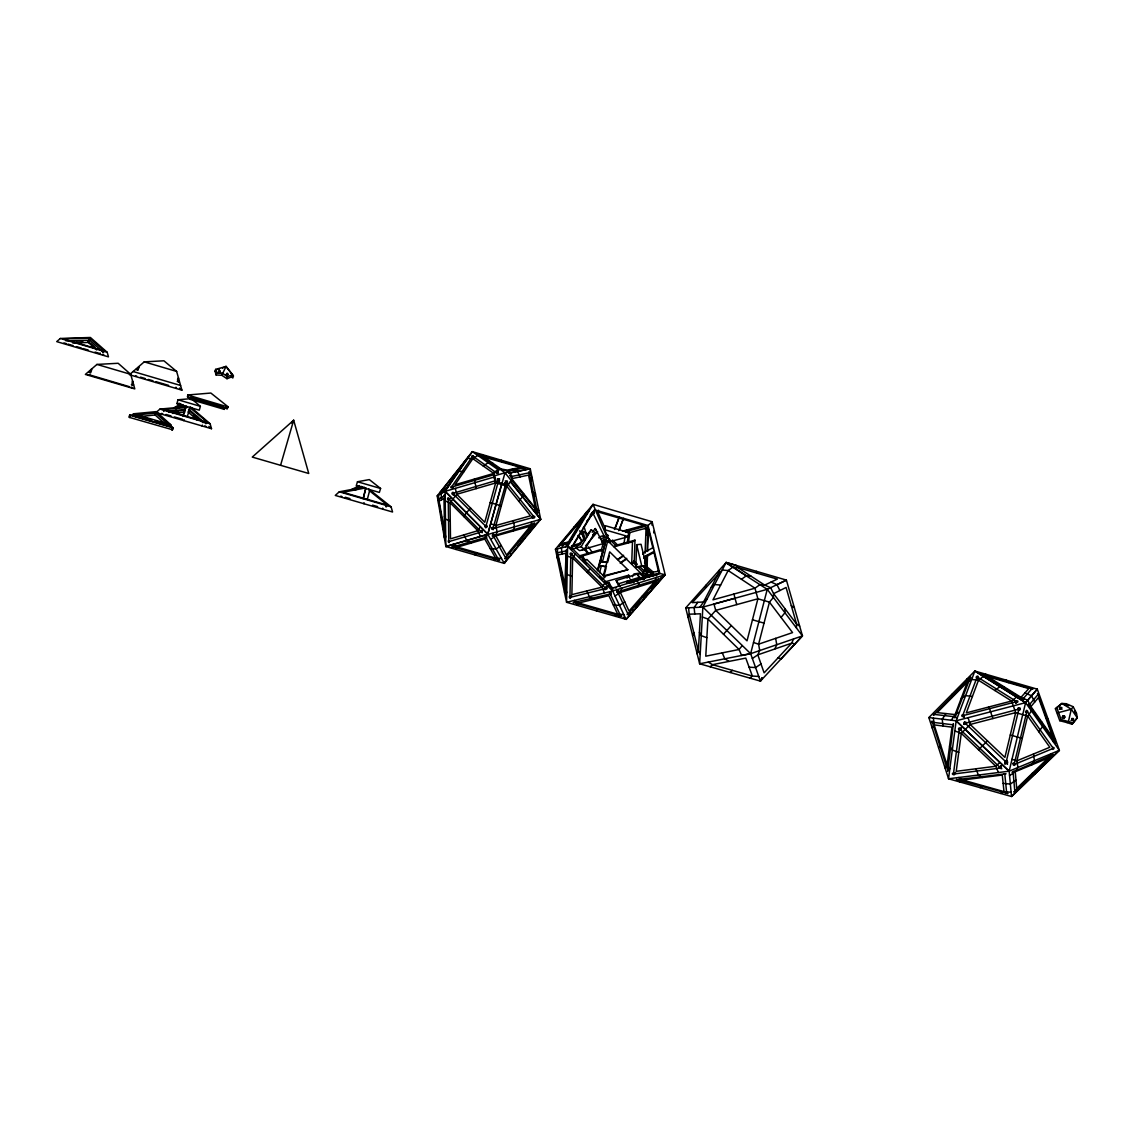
<?xml version="1.0" encoding="UTF-8"?>
<svg xmlns="http://www.w3.org/2000/svg" width="1134" height="1134" viewBox="0 0 1134 1134"><rect width="100%" height="100%" fill="white"/><g stroke="black" fill="none" stroke-linecap="round" stroke-linejoin="round"><path stroke-width="1.5" d="M530.202 475.075L530.258 468.767L472.339 451.644L437.2 495.884L445.86 546.531L504.247 563.357L540.691 519.315L530.258 468.767L508.982 473.133L530.258 468.767M641.546 577.957C645.558 575.661 641.008 578.893 642.127 579.573M969.286 679.039L970.86 677.126L933.367 715.356L934.969 713.584M565.823 593.28L565.909 595.407L566.504 549.607L566.589 551.762M616.485 546.219L606.903 536.85L593.054 504.346L567.61 546.375L566.561 602.296L555.447 549.21L593.054 504.346L652.107 521.725L665.176 574.74L626.152 619.362L566.561 602.296L612.644 590.984L665.148 574.74L626.096 619.362L623.601 617.506M382.711 509.166L382.725 508.103M136.633 375.992L135.556 375.921M582.748 559.998L582.819 556.525L579.843 556.794M131.36 384.738L133.33 385.319L133.458 384.142L131.827 384.738L132.565 380.967L132.82 383.576M796.437 627.924L796.578 624.054L786.075 587.469L773.601 593.649L773.388 597.462L769.447 602.14L758.603 644.169L759.709 650.562M129.489 417.496L129.645 415.157L129.489 417.425L172.581 429.772L173.119 427.816L165.493 420.955M632.488 541.825L631.681 564.08L634.189 562.393L634.997 540.167L616.556 545.128L614.033 546.772L632.488 541.825L634.997 540.167M635.834 566.986L636.67 544.674L641.05 544.292L646.21 565.71L635.834 566.986L646.21 565.71M644.381 570.189C642.383 573.648 647.613 570.785 644.523 566.802M644.651 563.4L644.92 556.596M645.062 553.194L645.997 529.394C648.917 528.487 642.595 527.395 646.734 527.905M645.813 564.25L646.167 555.575M646.975 535.404L647.245 528.572M646.848 555.83L646.068 575.221L643.616 579.616L646.068 575.207L659.804 573.492L665.148 574.74M647.06 550.543L648.067 525.538L652.107 521.725L651.965 525.184M646.819 571.89L646.89 573.988L647.5 554.866M647.642 551.464L648.393 528.912L648.464 531.038M785.139 608.915L784.969 612.757L781.043 617.435M369.882 489.675L367.331 499.343M363.971 503.751L364.042 502.688M799.64 626.096L796.578 624.054L773.601 593.649L770.638 587.696L764.67 585.087L737.752 567.524L736.59 565.526L726.143 562.45L702.867 607.101L699.65 663.787L760.432 681.109L802.461 635.876L786.415 580.112L726.171 562.45L685.716 607.909L699.65 663.787L750.595 653.694L802.447 635.905L767.25 589.34L726.327 563.074M438.532 500.137L438.291 498.152L445.251 539.855L444.996 537.814M345.204 498.308L345.289 497.259L349.981 498.62M536.722 511.306L537.799 513.248L537.459 511.632L511.349 479.88M1064.769 717.383L1063.749 715.767M102.854 352.461L103.322 350.675L63.008 338.782L89.203 338.215L88.268 342.44L96.716 349.952M966.253 723.79L964.453 722.16M480.547 531.648L481.666 531.081L482.205 532.739L480.547 531.648L482.063 530.372L480.66 531.194L448.993 499.357C449.007 495.345 445.676 499.995 448.993 499.357M591.324 514.255L592.416 513.135M438.674 504.502L438.518 495.133M481.964 530.584L480.66 532.2L449.546 541.414C446.583 538.579 449.319 545.171 449.546 541.414M719.084 570.388L718.8 572.798L703.562 601.97L699.82 607.243M441.48 520.988L441.891 517.643M444.33 537.644L444.23 498.308L439.056 501.143L445.719 537.119M587.766 511.618L589.127 509.818L558.396 546.631L559.742 544.859M640.71 574.428L642.326 573.166L643.077 575.462M947.74 768.965L947.74 771.248L953.368 723.605L953.354 725.93M533.207 523.936C534.993 525.864 535.574 520.747 533.207 523.936L492.269 536.098L492.638 534.752L493.9 535.021L492.808 533.476L493.814 535.234M953.566 772.991C949.441 773.983 957.167 776.492 953.566 772.991L959.279 729.857L961.462 727.645M624.097 543.101L624.976 536.58M627.385 542.222L628.916 530.797L627.428 529.819L624.48 531.407M628.477 542.619L629.781 532.838L628.916 530.797L625.968 532.385M705.461 587.781L705.787 585.342M497.812 480.348C497.911 476.606 500.973 480.844 498.01 480.547M452.509 486.812C450.538 489.817 449.815 485.21 452.509 486.812L493.885 474.735M453.643 493.205C449.815 496.55 453.373 488.782 453.798 494.367M454.082 493.871L452.749 493.219L452.948 494.948M557.318 553.789L557.063 551.748L565.597 593.309M505.211 481.014L506.855 481.865L505.14 482.602M533.249 517.076C536.07 514.156 534.709 520.619 532.13 516.976M604.89 588.192C612.006 587.242 599.645 592.912 607.541 586.406M1015.398 701.464C1015.114 703.193 1018.715 702.612 1017.779 701.067C1014.037 698.87 1016.447 706.893 1015.724 701.025L978.061 677.452C973.355 678.77 978.826 673.752 978.061 677.452M603.331 536.51C607.725 536.226 601.275 534.596 598.667 537.87M628.434 536.651L629.157 532.682L605.301 525.694L604.55 529.663L609.993 541.655L628.434 536.651L604.55 529.663M608.618 585.272L609.114 582.536L605.74 583.386M609.752 592.104L609.369 594.173L573.152 602.551L575.094 602.551M609.61 594.287C611.382 590.063 611.254 598.681 609.979 592.217M609.879 594.386L610.262 592.317M610.177 594.457L610.546 592.373M610.857 592.416L610.475 594.485L620.525 615.578C624.494 616.698 617.676 616.598 620.525 615.578M531.392 480.802L532.044 477.357M598.298 510.413L597.93 512.384L605.102 528.246M598.199 512.37C597.987 509.279 595.69 514.822 598.582 510.399M535.021 495.983L535.446 493.8L531.945 491.575M646.054 594.769L645.544 597.193L641.787 596.484M658.372 570.359L658.712 572.472L653.765 551.521M657.507 579.531C659.152 581.359 659.931 576.37 657.507 579.531L618.54 591.608C614.075 594.06 620.709 590.304 617.321 589.978M958.797 779.781L956.274 779.441L1008.013 793.516L1005.589 793.077M485.522 535.56L485.083 537.544L453.94 546.673C450.141 545.383 454.465 548.842 453.94 546.673M485.324 537.672C485.777 533.391 487.776 542.038 485.763 535.687M485.593 537.757L486.032 535.772M485.876 537.828L486.599 535.872L486.16 537.856L498.492 559.516C502.305 560.536 496.026 560.72 498.492 559.516M632.815 611.736L633.169 610.163M557.333 558.24L557.489 548.728M536.708 523.341L537.799 522.164M560.947 575.505L561.699 572.216M564.604 592.983L566.05 553.208L558.07 554.923L566.731 592.756M1073.189 706.723L1071.332 709.246L1068.455 721.394L1067.094 722.613L1059.766 720.714L1055.4 708.764L1061.863 703.449L1066.272 703.718L1073.189 706.723L1076.535 713.258L1077.3 717.794L1072.041 724.257L1067.094 722.613M928.859 717.567L956.132 720.799L1025.604 702.655L1037.284 689.16L1025.604 702.655L1009.147 771.177L1011.514 796.507L948.548 778.789L928.859 717.567L974.843 671.03L1037.284 689.16L1059.383 750.325L1011.571 796.522L1059.354 750.339L1025.604 702.655L974.871 671.044L956.16 720.799L948.534 778.774L1009.09 771.191L1059.369 750.325M1014.391 763.324C1010.621 765.138 1016.872 766.924 1014.391 763.324L1026.624 712.45C1024.47 707.857 1030.423 712.265 1026.213 712.138M365.786 487.889L363.163 498.733L365.758 488.471M534.525 511.576L535.376 508.245L528.543 475.103L511.675 478.69L510.754 481.964L540.734 519.301L538.792 519.939M771.063 582.068L776.974 584.648L786.415 580.112L767.25 589.34L750.623 653.666L760.432 681.109L761.991 677.919M523.128 467.591L525.198 468.257L477.896 454.153L479.98 454.833M89.203 338.215L90.706 338.471L88.268 342.44L72.817 343.007M90.125 338.485L103.917 350.647L103.449 352.433L89.657 340.243L65.843 340.767M597.859 570.53L606.903 536.85L600.396 538.749M599.532 572.755L601.417 565.738M602.324 562.365L607.569 541.414L609.582 541.116M627.853 569.736L609.695 551.861L603.231 575.93L627.853 569.736L603.841 576.483L606.038 568.262M609.397 555.759L607.64 562.336L600.325 561.344L602.452 561.883M523.568 493.517L522.675 496.82L518.663 501.1M601.119 551.081L603.841 540.961L603.245 539.6L604.819 539.132L604.564 540.861L602.438 540.734M597.334 570.756L602.962 549.905L600.566 549.636L579.8 555.773L582.167 556.043L602.962 549.905M597.93 570.147L606.903 536.836M129.29 417.227L129.829 415.257L173.119 427.816M133.401 413.797L132.862 415.767L170.213 426.639L170.766 424.683L156.237 411.628L133.401 413.797L170.766 424.683M455.301 488.385L456.789 494.282L484.757 522.292L495.643 482.971L494.098 477.074L494.396 472.127L499.357 468.824L504.29 469.519L509.591 471.843L512.284 477.4L511.349 480.674L506.714 486.231L495.856 525.524L497.018 531.591L495.856 535.9L490.668 539.359M164.359 423.294L155.174 415.001L156.237 411.628M163.735 411.5L164.274 409.587L187.252 407.418M486.16 525.51C489.108 528.813 481.893 526.941 486.16 525.51L497.769 483.495M509.591 471.843L505.013 472.765L487.762 534.199L504.247 563.357L506.983 559.09M513.234 530.995L514.439 526.7L513.277 520.662M176.918 403.619L177.981 399.778L191.292 398.615L200.364 406.341L199.286 410.168L176.918 403.619L179.668 403.364M171.957 429.843L172.566 427.83M172.028 429.786L172.708 427.787M172.34 429.758L172.892 427.787M228.09 406.794L210.853 393.044L187.805 394.972L187.677 397.07L227.013 408.679L228.09 406.794L227.183 408.609M187.479 396.9L187.805 394.972M187.677 397.141L187.989 395.071M224.844 407.545L224.319 409.374L189.732 399.225L190.257 397.396L223.2 407.063M188.74 411.316L189.803 407.56L207.848 422.543L162.658 409.346L164.274 409.587M195.161 418.191L195.7 416.291L197.514 416.561M205.906 423.804L206.445 421.905M89.416 340.2L88.268 342.44L88.948 340.058M227.013 408.679L227.877 406.78M531.676 521.853L530.443 526.133L506.558 555.036L495.856 535.9L530.443 526.133L534.341 526.998M280.566 465.309L293.663 420.218L252.258 457.087L308.746 473.488L293.663 420.218L291.608 422.996M642.808 554.257L643.162 553.052L653.425 547.396L653.056 548.615L648.733 530.967M215.106 371.428L215.715 369.344L226.049 366.438L233.434 375.921L232.81 377.991L231.393 377.027L226.984 378.713L221.796 375.283L216.112 374.971L215.106 371.428L215.715 369.344L216.722 372.888L216.112 374.971M221.796 375.283L226.049 366.438L233.434 375.921M226.984 378.713L227.608 376.63L232.002 374.943L231.393 377.027M653.694 532.909L654.332 530.74M357.479 481.752L356.26 485.706L379.351 492.425L380.585 488.471L369.315 479.583L357.479 481.752L380.585 488.471M999.423 767.576L1001.067 767.123L1001.733 768.739L999.493 768.172L1000.712 765.96L999.493 767.321M386.028 506.756C386.779 502.362 389.756 507.309 386.637 504.786M386.184 506.742L387.02 504.786L369.103 490.483M190.328 407.007L187.294 416.547M577.915 535.517L581.983 541.272L579.191 536.155M586.491 512.171L565.455 546.886M660.456 578.864L661.689 577.305M573.407 529.096L574.13 526.913M621.857 588.135L620.355 592.43L615.039 596.002M1004.852 764.188L1005.815 761.382M688.069 617.435L689.203 614.189L688.579 607.796M633.807 582.89L634.345 581.331L627.3 581.09L626.762 582.635L632.035 582.819M637.577 581.728L638.13 580.169L631.071 579.942M637.591 587.086L639.122 582.791M692.605 635.593L693.767 632.389M614.43 529.465L619.277 517.076L615.11 528.572M618.682 530.698L623.53 518.323L619.362 529.819M656.203 577.518L654.644 581.785L629.044 611.07L620.355 592.43L654.644 581.785L658.33 582.536M697.212 653.992L698.388 650.817L700.458 613.792L689.203 614.189L698.388 650.817L700.202 654.12M955.806 715.908L954.672 717.794L969.74 678.954M598.752 512.143L644.807 525.538L642.624 525.042M1064.642 717.694C1066.244 713.924 1059.482 716.971 1063.72 718.247M966.381 723.478C965.729 718.956 961.434 726.837 966.239 723.591M88.268 342.44L89.175 340.129M523.27 539.274L522.405 541.471L518.451 540.649M607.285 534.709L608.448 535.645M491.561 529.025L491.617 527.905L493.814 528.118L493.134 529.762L491.986 528.345L493.814 528.118M510.527 555.83L511.434 553.605L510.47 554.569M641.22 575.094L642.85 573.832L640.71 573.861M201.951 425.93L202.32 425.066M467.18 458.476L468.427 456.931L445.86 489.548L447.108 487.903M932.573 723.308L931.978 721.026L947.244 768.88M759.695 650.562L757.81 654.842L752.352 658.528M774.834 648.988L776.747 644.722L775.67 638.357M793.616 638.924L791.66 643.191L764.118 672.859L757.81 654.842L791.66 643.191L795.104 643.786M440.29 492.496L439.666 493.205L467.109 458.604M571.621 554.597C571.706 550.472 568.035 555.206 571.621 554.597L605.032 587.724L606.364 586.831L605.003 588.744L570.771 597.221C567.638 594.23 570.359 601.048 570.771 597.221M183.821 420.629L184.218 419.778M499.357 468.824L498.733 470.114L472.339 451.644L445.067 491.362L445.86 546.531L487.762 534.199L501.54 484.416L495.615 482.971L494.112 477.06L494.396 472.127M760.432 681.08L761.892 678.033M501.526 484.431L506.714 486.231L511.349 480.674L505.013 472.765L494.722 475.77L496.238 481.681L495.615 482.971L456.789 494.282L450.028 502.688L450.496 538.848L477.882 530.698L480.306 526.757M512.284 477.4L511.647 478.69L535.376 508.245L538.891 510.442M1013.952 771.163L1012.052 772.339L1053.146 754.479L1013.853 792.127L1015.681 790.511M165.635 415.327L166.06 414.491L171.021 415.937M1059.326 709.218L1060.942 708.438L1061.991 709.289M443.678 492.17L466.202 459.355M453.586 475.869L454.663 473.899M591.381 514.127L592.132 513.05M632.375 576.767L633.991 573.889L639.93 573.109L643.517 575.831L640.157 579.701M627.088 578.071L628.704 575.207L629.88 578.482M155.712 382.456L156.138 381.719L168.597 385.376M444.627 496.919L444.429 494.693L445.138 537.757M1052.678 747.519C1051.516 752.239 1056.42 746.555 1052.678 747.519L1027.532 712.081L1025.66 711.741M582.238 540.464L575.959 547.906L579.531 550.614L584.719 549.508L594.882 532.47L591.296 529.734L586.023 535.985M660.555 578.68L661.207 577.759M575.959 547.906L581.104 546.758L591.296 529.734M573.563 544.022L581.685 530.556M591.565 514.184L583.117 528.175L584.194 527.154L587.129 536.694M571.692 547.878L594.641 509.832L648.067 525.538L659.804 573.492L612.36 588.121L571.692 547.878L567.61 546.375L555.447 549.21M463.919 516.65L466.315 512.696M569.055 542.676L567.893 544.348L587.979 511.462M364.879 487.691L365.843 488.187M476.535 552.627L475.118 554.965L474.948 553.775M932.205 727.971L934.147 724.881L933.438 718.106M504.261 563.343L507.947 557.503M1031.756 764.869L1034.449 760.659L1033.457 754.011M1050.807 753.883L1048.085 758.093L1016.702 788.399L1015.256 771.744L1017.921 767.52L1016.9 760.829L1027.659 716.064L1031.501 710.99L1030.905 706.595L1027.673 700.259L1021.011 697.339L987.799 676.7L985.687 674.191M343.914 492.624L341.887 491.958L386.496 504.899M938.598 747.859L940.568 744.825M508.514 557.404L509.52 556.27L508.67 557.177M945.076 768.03L947.088 765.025L952.007 727.163L934.147 724.881L947.088 765.025L949.824 768.895M630.49 612.941L630.107 613.834L631.028 612.289M946.011 713.584L942.241 719.154L942.964 726.001M951.27 720.218L955.083 714.59L967.373 682.073L966.82 679.167M645.799 576.469L645.019 577.759L646.139 576.625M575.335 554.03L572.627 557.999L571.876 594.641L602.012 587.157L604.805 583.23M472.183 456.832C470.369 454.791 476.195 455.797 472.183 456.832L451.942 486.387L453.061 488.23M587.284 572.528L590.034 568.588M697.835 602.31L694.136 607.526L694.773 613.99M960.37 729.701C960.739 725.25 955.849 730.197 960.37 729.701L999.649 767.108M138.178 367.785C140.233 363.631 138.476 371.754 136.378 369.401C136.817 367.388 136.463 370.549 138.277 369.967M565.086 542.789L561.429 547.821L562.01 554.072M218.437 372.59L220.563 372.519M627.74 613.579C631.199 612.771 625.259 616.57 627.74 613.579L617.832 592.43C615.663 590.899 617.449 589.099 618.441 591.82M444.684 488.811L441.069 493.659L441.622 499.74M1072.041 724.257L1077.3 717.794L1071.332 709.246L1061.863 703.449L1055.4 708.764M572.018 546.262L572.953 545.312L572.103 546.631M1038.787 731.728L1042.6 726.653L1041.976 722.23M1017.694 708.651L1020.175 708.112L1019.551 710.394M1018.318 708.112C1017.212 712.535 1022.811 708.041 1018.162 708.183M966.055 724.045L1005.475 761.467C1003.845 765.592 1010.621 762.048 1006.198 761.169M1007.006 763.437L1007.162 761.892L1005.475 761.467M485.862 525.481L487.039 526.19L485.777 527.849M608.589 541.981C609.426 537.303 604.748 543.413 609.582 542.208M641.249 573.634L640.667 574.144M99.565 354.247L100.373 353.198M440.346 492.199L440.956 491.476M576.894 605.258L578.666 603.005L608.845 595.648L617.732 614.203L623.828 614.571M723.464 634.218L731.331 625.571M596.399 610.843L598.228 608.618M742.288 645.572L739.07 649.484L705.773 656.189L707.942 619.036L715.738 610.39L757.895 598.78L769.447 602.14L792.553 632.602L758.603 644.169L753.515 642.524M82.64 349.258L83.193 348.592L88.254 350.094M506.374 557.262L504.899 558.779L533.49 524.475M517.898 545.794L520.081 543.143M522.25 540.535L534.128 526.148M512.185 553.108L525.056 537.544M528.189 533.745L536.538 523.639M590.134 515.19L594.641 509.832M586.59 521.356L594.471 512.242L592.94 513.801M581.983 541.272L584.719 538.026M592.146 532.271L595.293 528.543L603.146 543.597L582.323 549.721M592.685 535.064L594.882 532.47M585.598 545.851L597.632 531.633M1029.218 704.923C1026.993 702.031 1030.494 708.863 1029.218 704.923L1037.823 694.773C1036.448 690.889 1040.048 697.566 1037.823 694.773M637.691 575.689L639.93 573.109M636.33 581.161L639.704 577.277L637.28 574.087L616.173 580.551L618.88 586.377M628.675 613.281L657.734 580.055M635.479 607.526L640.1 602.239M643.559 598.284L648.109 593.082M651.455 589.241L657.054 582.833M465.153 461.283L467.704 458.377L472.85 458.675L493.758 473.417L498.733 470.114M1022.896 699.012C1026.057 701.138 1018.771 697.934 1022.896 699.012L1031.656 689.033C1035.654 690.124 1028.637 686.963 1031.656 689.033M65.673 344.254L66.254 343.602L63.943 342.922M456.293 474.182L458.845 471.29L464.019 471.602M449.858 484.388L447.32 487.251L442.09 490.327M539.231 516.92L539.189 514.978M89.841 371.541L91.67 368.961C91.4 376.148 85.9 369.854 90.663 372.873M137.781 368.281L137.044 369.046M178.492 379.025L178.435 377.806C175.203 381.789 182.106 382.484 177.258 381.506M999.423 767.874L1001.535 765.563M1001.62 765.861L999.493 768.172L954.502 773.898L955.593 772.764M781.34 658.641L802.461 635.876M954.346 773.615L955.438 772.481M1026.624 712.45L1027.532 712.081M466.343 512.696L470.723 508.245M959.591 729.927L960.98 728.822L959.888 729.927M960.144 729.842L961.448 728.581M965.247 729.431L970.18 724.47L1015.681 712.62L1027.659 716.064L1049.815 747.263L1016.9 760.829L1011.982 759.298M987.487 740.899L978.5 749.73M965.204 729.431L961.278 733.329L956.231 771.318L995.822 766.244L999.862 762.417M588.744 511.477L561.103 543.753L569.155 541.797L572.089 538.99M577.532 527.962L580.48 525.141M710.196 666.792L712.45 664.666L745.789 658.103L752.338 676.034L758.774 676.474M1064.925 704.951L1066.272 703.718M1057.54 713.711L1058.887 712.478L1071.332 709.246M730.112 672.476L732.422 670.364M1059.766 720.714L1061.112 719.495L1073.402 723.038M361.874 486.755L355.58 489.86L353.836 489.052L339.279 491.802L335.267 495.43L392.577 512.015L391.088 506.827L368.692 488.967M749.971 678.118L752.338 676.034L712.45 664.666L708.282 662.086M227.537 406.851L188.116 395.156M176.266 407.574L159.937 409.091L156.01 412.521L211.519 428.709L210.116 423.747L191.079 407.375M144.231 361.859L129.418 374.73L181.908 390.153L176.635 371.428L163.906 360.796L144.231 361.859L176.635 371.428M96.943 364.425L85.348 374.433L134.804 388.919L130.708 374.333L118.149 363.277L96.943 364.425L130.708 374.333M60.371 338.471L56.7 341.618L108.481 356.87L107.191 352.277L90.38 337.478L60.371 338.471L107.191 352.277M966.069 723.067L1018.02 709.345L1018.771 710.38M532.399 517.884L532.484 515.956M505.211 482.772L506.529 482.659L533.561 516.296L532.441 516.197M711.231 587.284L714.633 584.534L720.629 585.073M706.964 599.248L703.562 601.97L692.236 602.636L722.188 570.019L728.156 570.544L754.975 588.22L757.895 598.78L747.023 640.852L715.738 610.39L713.966 604.053L734.988 598.242L733.953 594.032M496.791 473.417L498.478 473.062M499.584 480.518L497.642 480.263M485.522 526.162L486.599 525.85M609.114 542.123L608.051 542.421M994.887 690.521L999.876 686.623L1004.242 686.921M964.424 722.046L963.999 723.776L965.799 724.243M1062.941 715.795L1062.289 717.694L1064.061 718.205M741.452 579.304L746.427 575.718L751.091 576.228M620.61 562.634L626.748 558.339M620.27 563.357L626.422 559.062M617.477 559.558L623.629 555.277M618.37 559.431L623.289 556M1009.544 775.67L1015.256 771.744L1048.085 758.093L1050.991 758.405M1015.979 780.149L1010.337 784.048L1003.151 783.424M644.792 569.566L643.559 570.402L639.845 566.759M604.918 588.461L606.251 587.568M760.999 663.943L755.598 667.6L749.092 667.146M624.749 601.842L619.476 605.372L613.338 605.017M571.295 595.534L569.963 596.427L570.799 554.824L572.146 553.959M570.204 596.541L571.536 595.662M483.226 465.989L488.144 462.7L493.092 463.423M501.256 545.553L496.111 548.984L490.285 548.7M1018.162 709.643L1018.658 710.111M645.345 528.869L646.777 528.274M645.544 529.096L647.004 528.458M1018.559 710.522L1006.34 761.283M571.04 554.866L572.386 554.002M571.267 554.852L572.613 553.987M961.278 698.204L965.601 695.624L972.433 696.432M227.055 375.935L226.814 374.333L225.425 374.858M480.575 531.917L481.978 531.095M959.435 712.039L955.083 714.59L937.166 712.606L967.373 682.073L971.682 679.464L978.472 680.23L1011.613 701.01L1015.681 712.62L1004.894 757.413L970.18 724.47L968.11 717.68M959.463 781.865L962.667 779.994L1002.286 775.061L1004.001 791.631L1000.684 793.46M440.46 492.269L446.371 488.825M655.75 575.519L656.955 575.562M437.2 495.884L445.067 491.362L494.112 477.06M980.102 787.676L983.362 785.819M438.518 499.158L444.386 495.884M449.659 498.818L448.242 499.598L448.795 540.649M448.469 499.655L450.269 498.733M181.001 403.902L173.871 407.786L175.472 408.523L182.602 404.625M177.854 408.297L183.552 405.192M359.577 485.579L351.71 489.449L353.454 490.257L361.335 486.373M222.392 368.153L226.049 366.438M1054.861 741.154L1055.782 743.45L1038.531 695.666M453.784 495.048L453.317 493.985L485.976 526.502M499.385 479.469L498.875 481.34M1052.38 748.738L1015.015 764.188L1013.144 763.777M615.167 587.979L616.116 588.007M963.772 723.761L966.848 722.556M1006 761.24L1004.724 762.516L1005.745 763.763M217.884 369.103L219.528 368.734L218.479 369.131M189.732 399.225L191.745 398.573M616.173 580.551L618.597 583.769L639.704 577.277M445.86 546.531L540.691 519.315L510.725 481.964M571.423 549.48L576.724 547.92M493.758 473.417L455.046 484.728L472.85 458.675L477.754 455.429L520.704 467.392L505.395 470.468L503.397 470.015L505.367 470.454M495.09 480.83L454.082 493.007M571.508 545.808L581.785 542.803M572.117 547.013L580.381 544.575M604.592 581.969L628.704 575.207M642.723 576.157L646.068 575.207L632.8 562.209M622.552 531.166L642.85 525.581M627.272 531.251L648.067 525.538M685.701 607.937L702.867 607.101L767.25 589.34M628.293 533.235C628.675 532.739 654.034 525.637 645.756 529.266M963.886 715.412C962.171 719.197 960.144 713.045 963.886 715.412L1015.412 701.932M559.26 545.681L568.375 543.498M557.333 552.797L566.39 550.798M510.711 476.677L528.713 472.892C531.109 475.784 528.288 469.674 528.713 472.892M507.323 471.305L523.71 467.988M579.375 557.205L582.819 556.525M343.474 492.156L365.332 487.989M357.281 488.4L364.198 487.096M642.581 575.916L653.382 574.3L653.156 572.046L644.707 564.845M641.759 577.631L650.987 576.242M639.746 577.957L652.078 576.115L653.382 574.3L643.715 566.064M647.046 572.84L658.33 571.366M958.613 779.427L1006.056 773.771L1003.633 773.799M645.983 576.852L654.02 575.874M506.076 482.928L493.233 527.579L492.128 527.466L493.659 527.877M172.538 413.4L184.856 412.195M168.399 411.954L185.381 410.31M139.68 416.518L155.174 415.001M168.342 411.061L184.814 409.487M129.645 415.157L133.103 414.831M177.953 407.404L186.444 406.61M83.037 341.929L76.063 342.17L77.509 342.837M984 675.198L981.931 674.135L1021.734 698.672M452.976 547.665L451.304 547.127M501.469 558.438L495.671 558.141L457.356 547.098L452.962 544.448M504.715 482.9L506.317 482.829M216.722 372.888L222.42 373.199L227.608 376.63M702.867 607.101L750.609 653.652L741.608 655.466L739.07 649.484L707.942 619.036L702.315 617.024M532.271 516.424L533.405 516.523M532.172 516.693L533.292 516.778M532.144 517.274L533.278 517.359L493.9 528.387L491.702 528.175M1011.103 792.241L1004.001 791.631L962.667 779.994L958.783 777.499M1032.323 773.317L1035.271 773.586M602.253 540.549L603.444 540.663M934.629 714.463L954.956 716.773L956.898 718.261M932.701 722.287L952.985 724.81M603.912 562.081L606.846 562.478M606.492 566.617L599.177 565.611L605.698 566.745M1071.006 720.572L1072.084 719.92L1072.013 718.361M619.745 616.627L618.668 616.315M777.839 658.089L781.298 658.641M1025.462 711.954L1027.333 712.294M156.605 412.96L155.826 412.762M176.394 387.445L175.586 387.445L176.422 387.927M103.917 350.647L105.193 351.171L103.322 350.732M1012.931 763.225L1014.802 763.636M1013.073 763.48L1014.93 763.877M963.758 715.2L964.283 717.142L962.979 714.817L976.828 677.778L977.21 679.507M496.238 481.681L507.337 484.941M490.2 502.603L501.285 505.849M341.944 496.593L340.795 496.111M752.466 619.788L764.033 623.133M162.729 413.782L161.666 413.343M205.934 426.384L204.786 425.86M188.768 409.317L204.9 422.939M1010.295 734.988L1022.287 738.418M454.252 547.198L497.727 559.728M575.363 603.061L619.703 615.776M339.279 491.802L391.088 506.827M372.533 505.154L377.636 506.629M174.31 416.901L182.574 419.297M151.956 419.977L135.059 415.058L155.698 413.074L168.838 424.896L155.33 420.955M984.241 674.971L1030.749 688.466M177.981 399.778L200.364 406.341M89.26 374.801L129.262 386.651M159.937 409.091L210.116 423.747M67.941 344.098L73.03 345.601M76.417 346.593L81.492 348.095M95.015 352.079L100.09 353.581M133.117 371.513L180.59 385.475M140.531 377.14L145.209 378.515M148.327 379.422L153.019 380.797M131.813 387.275L132.65 387.771L130.75 387.346M490.639 523.78L495.856 525.524L530.528 515.842L506.714 486.231M445.208 501.015L450.028 502.688L477.882 530.698L480.362 536.382M567.425 556.156L572.627 557.999L602.012 587.157L604.521 592.983M450.269 520.86L445.464 519.145L444.485 516.409M572.245 576.412L567.085 574.555L565.71 571.564M706.851 637.719L701.251 635.664L699.423 632.403M954.8 730.948L961.278 733.329L995.822 766.244L998.402 772.523M958.74 752.423L952.305 750.028L949.541 746.2M498.946 481.227L498.166 480.447M178.548 381.591L178.648 380.315M103.69 354.418L102.429 354.389M512.284 469.079L517.529 471.375L520.194 476.875M1024.952 692.917L1031.543 695.794L1034.732 702.045M176.139 410.31L177.74 411.047L177.202 412.946L175.614 412.209M470.964 543.115L466.57 540.436L464.075 534.809M574.371 600.382L578.666 603.005L617.732 614.203L615.847 616.428L615.393 615.082M593.635 599.362L589.34 596.711L586.831 590.927M974.857 671.044L1025.604 702.655M728.978 661.406L724.796 658.797L722.287 652.872M982.299 777.541L978.429 775.032L975.85 768.809M726.157 562.478L746.427 575.718M791.291 605.641L794.353 607.725M502.362 469.887L482.659 456.151L482.375 454.621M479.498 454.918L505.013 472.765M473.232 456.52L495.558 472.212M1004.781 762.048L1007.559 764.018M1055.485 739.566L1052.947 737.724L1030.905 706.595L1038.46 697.608L1052.947 737.724L1053.599 742.175M584.038 531.69L587.837 534.454M585.187 533.221L587.724 535.078M609.808 585.768L612.431 587.667M1045.661 717.524L1048.199 719.424M623.36 617.307L626.11 619.348M499.598 478.945L497.656 478.69L497.982 480.575M581.104 546.758L584.719 549.508M485.579 525.524L486.472 526.204M485.309 525.637L486.202 526.318M221.725 407.205L224.319 409.374L223.015 407.758M642.652 566.235L652.291 574.428M179.498 388.112L181.908 390.153M208.883 426.441L211.519 428.709M188.442 410.012L203.071 422.67M193.446 415.398L195.799 417.425M187.918 411.897L197.614 420.317M90.323 343.021L94.887 347.061M499.102 481.511L497.698 479.767M612.544 540.039L617.534 544.915M633.637 560.692L637.365 564.335M586.732 563.641L584.251 561.202L586.916 559.473L604.946 577.319L602.324 579.077L599.843 576.625M567.61 546.375L612.644 590.984L626.096 619.362M609.397 542.435L608.816 541.811L641.504 573.917M1006.141 680.131L1008.324 682.654M582.167 556.043L585.47 560.182M593.635 513.688L592.458 512.157L604.011 535.716M601.601 541.556L603.146 543.597M617.066 590.417L618.285 592.047M616.853 590.616L618.073 592.246M90.025 375.156L88.098 374.787M492.567 533.901L493.673 535.446M579.616 530.84L583.698 536.595M1029.615 706.043L1054.663 741.423M588.447 546.928L592.061 552.145M584.747 548.02L588.362 553.25M584.237 548.87L587.851 554.101M756.35 571.309L757.569 573.322M493.247 535.829L505.424 557.545M776.974 584.648L779.894 590.531M609.114 582.536L611.864 588.333M618.597 583.769L620.071 586.973M595.293 528.543L596.668 531.548M1056.732 707.531L1061.112 719.495M452.353 486.529L453.175 488.357M452.168 486.429L452.891 488.13M988.919 706.95L992.888 718.559M734.988 598.242L736.774 604.592M476.181 488.626L474.381 479.072M636.67 544.674L641.787 566.107M963.56 715.015L963.957 716.745M963.29 714.888L963.687 716.617M977.791 677.608L978.174 679.337M977.494 677.721L977.877 679.45M977.168 677.778L977.536 679.507M501.37 460.234L501.71 461.779M531.166 477.343L531.633 479.569M529.351 473.7L537.119 511.321M1015.525 701.223L1015.88 702.981M493.999 559.26L494.197 560.451L495.671 558.141L484.785 539.075L457.356 547.098L455.981 549.451L455.854 548.275M951.695 694.462L952.191 697.41M1004.795 774.125L1006.68 792.949M1007.006 760.46L1007.346 763.947M1013.087 772.013L1014.774 790.894M232.257 374.404L230.925 372.647L232.215 374.447M1068.795 705.546L1066.272 704.54L1068.795 705.546M498.109 471.971C496.168 474.99 495.345 470.383 498.109 471.971M511.151 476.89L509.875 475.302L511.151 476.89M1071.984 719.296C1072.863 724.059 1074.947 715.837 1071.984 719.296M1061.736 707.857C1058.943 711.401 1058.589 704.724 1061.736 707.857M505.821 481.567C506.799 485.876 508.897 478.718 505.821 481.567M1075.882 713.329L1074.635 711.075L1075.882 713.329M644.084 556.865L643.729 558.07L653.992 552.442L654.361 551.223L644.084 556.865M186.118 406.312L183.07 415.852L186.118 406.312M228.218 374.489C225.382 376.403 226.701 370.719 228.218 374.489M220.152 371.144C217.657 373.894 217.841 368.989 220.152 371.144M978.472 680.23L966.296 712.875L1011.613 701.01L1016.631 697.07L1021.011 697.339L1028.793 688.579L987.799 676.7L983.419 676.374L978.472 680.23M728.156 570.544L712.988 599.829L754.975 588.22L759.993 584.591L764.67 585.087L777.329 579.12L737.752 567.524L733.103 567L728.156 570.544M582.366 530.188L581.288 531.208L584.251 540.748L585.314 539.727L582.366 530.188M1009.09 771.191L956.132 720.799L1009.147 771.177M487.79 534.199L445.095 491.362L487.733 534.213M612.672 590.984L612.36 588.121L612.644 590.984"/></g></svg>
